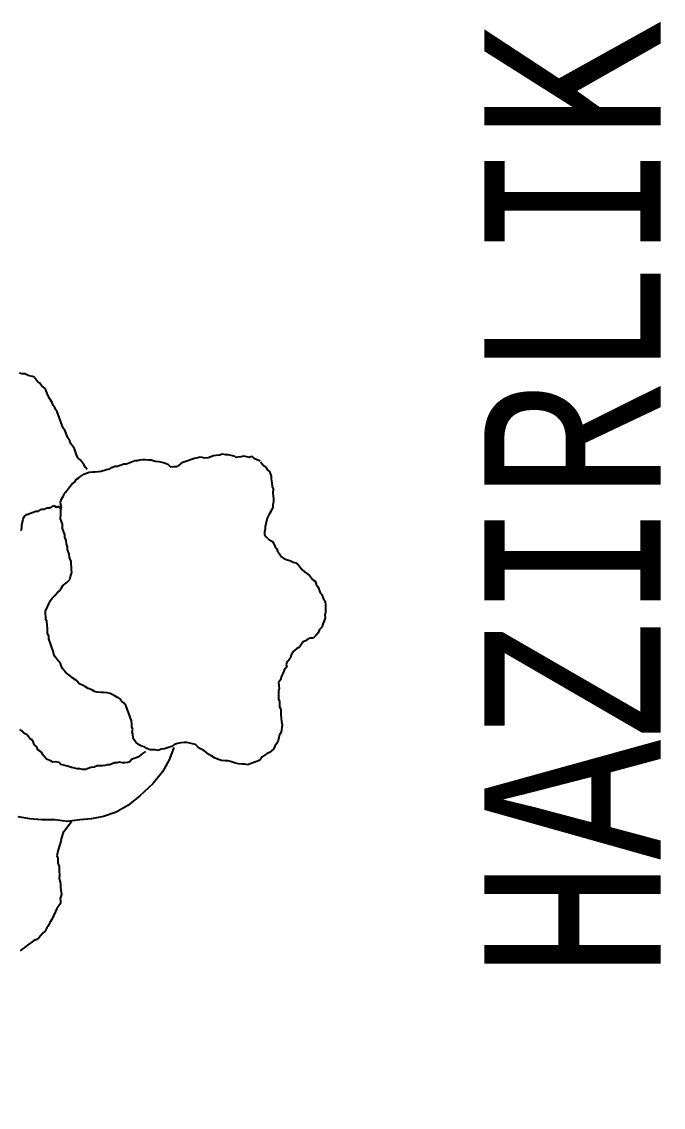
# Model space of a CAD drawing. Header units: millimetres. Extents: x 33350 to 35310, y -217097 to -211540.
# Drawn here: x 34198.9 to 34253.5, y -212691 to -212598.8 of the extents above; entities that cross this region are included whole.
import ezdxf

# ---------------------------------------------------------------- set-up
doc = ezdxf.new("R2010")
doc.units = ezdxf.units.MM
doc.header["$LTSCALE"] = 60
doc.header["$MEASUREMENT"] = 0
doc.layers.add('M-SB-YZ-01', color=255, linetype='Continuous', lineweight=20)
doc.layers.add('OC-Mutfak_Ekipman', color=252, linetype='Continuous')
doc.styles.add('antet', font='monos.ttf', dxfattribs={"width": 0.8})

# ---------------------------------------------------------------- blocks, each defined once
blk = doc.blocks.new('İNSAN-1')
for p, q in [((0.625, 42.438), (0.397, 42.224)), ((0.853, 42.652), (0.625, 42.438)), ((1.122, 42.777), (0.853, 42.652)), ((1.35, 42.991), (1.122, 42.777)), ((1.595, 43.05), (1.35, 42.991)), ((1.865, 43.174), (1.595, 43.05)), ((2.11, 43.233), (1.865, 43.174)), ((2.331, 43.226), (2.11, 43.233)), ((2.576, 43.284), (2.331, 43.226)), ((2.797, 43.278), (2.576, 43.284)), ((3.018, 43.271), (2.797, 43.278)), ((3.239, 43.264), (3.018, 43.271)), ((3.461, 43.257), (3.239, 43.264)), ((3.526, 43.233), (3.461, 43.257)), ((3.699, 43.095), (3.526, 43.233)), ((4.093, 42.95), (3.699, 43.095)), ((4.331, 42.787), (4.093, 42.95)), ((4.725, 42.642), (4.331, 42.787)), ((4.963, 42.48), (4.725, 42.642)), ((5.226, 42.384), (4.963, 42.48)), ((0.156, 41.568), (0.083, 41.371)), ((0.318, 41.806), (0.156, 41.568)), ((0.39, 42.003), (0.318, 41.806)), ((0.397, 42.224), (0.39, 42.003)), ((5.375, 42.18), (5.226, 42.384)), ((5.547, 42.042), (5.375, 42.18)), ((5.72, 41.904), (5.547, 42.042)), ((5.869, 41.7), (5.72, 41.904)), ((6.017, 41.496), (5.869, 41.7)), ((6.232, 41.268), (6.017, 41.496)), ((-0.625, 40.664), (-0.763, 40.491)), ((-0.486, 40.836), (-0.625, 40.664)), ((-0.414, 41.033), (-0.486, 40.836)), ((-0.12, 41.223), (-0.414, 41.033)), ((0.083, 41.371), (-0.12, 41.223)), ((6.404, 41.13), (6.232, 41.268)), ((6.577, 40.992), (6.404, 41.13)), ((6.791, 40.764), (6.577, 40.992)), ((6.85, 40.519), (6.791, 40.764)), ((-2.558, 39.662), (-2.828, 39.538)), ((-2.199, 39.828), (-2.558, 39.662)), ((-2.061, 40), (-2.199, 39.828)), ((-1.864, 39.928), (-2.061, 40)), ((-1.619, 39.987), (-1.864, 39.928)), ((-1.481, 40.159), (-1.619, 39.987)), ((-1.277, 40.308), (-1.481, 40.159)), ((-1.032, 40.367), (-1.277, 40.308)), ((-0.763, 40.491), (-1.032, 40.367)), ((6.975, 40.25), (6.85, 40.519)), ((7.033, 40.005), (6.975, 40.25)), ((7.158, 39.735), (7.033, 40.005)), ((7.307, 39.532), (7.158, 39.735)), ((-9.045, 38.847), (-9.183, 38.674)), ((-8.775, 38.971), (-9.045, 38.847)), ((-8.572, 39.119), (-8.775, 38.971)), ((-8.302, 39.244), (-8.572, 39.119)), ((-8.057, 39.302), (-8.302, 39.244)), ((-7.812, 39.361), (-8.057, 39.302)), ((-7.608, 39.51), (-7.812, 39.361)), ((-6.986, 39.579), (-7.608, 39.51)), ((-6.7, 39.548), (-6.986, 39.579)), ((-6.413, 39.517), (-6.7, 39.548)), ((-6.126, 39.486), (-6.413, 39.517)), ((-5.905, 39.479), (-6.126, 39.486)), ((-5.684, 39.472), (-5.905, 39.479)), ((-5.422, 39.375), (-5.684, 39.472)), ((-5.201, 39.368), (-5.422, 39.375)), ((-4.98, 39.361), (-5.201, 39.368)), ((-4.783, 39.289), (-4.98, 39.361)), ((-4.562, 39.282), (-4.783, 39.289)), ((-4.341, 39.275), (-4.562, 39.282)), ((-4.119, 39.268), (-4.341, 39.275)), ((-3.874, 39.327), (-4.119, 39.268)), ((-3.653, 39.32), (-3.874, 39.327)), ((-3.366, 39.289), (-3.653, 39.32)), ((-3.163, 39.438), (-3.366, 39.289)), ((-2.828, 39.538), (-3.163, 39.438)), ((7.545, 39.369), (7.307, 39.532)), ((7.783, 39.207), (7.545, 39.369)), ((7.98, 39.135), (7.783, 39.207)), ((8.153, 38.997), (7.98, 39.135)), ((8.35, 38.924), (8.153, 38.997)), ((8.588, 38.762), (8.35, 38.924)), ((8.778, 38.468), (8.588, 38.762)), ((11.51, 38.804), (11.151, 38.638)), ((11.732, 38.797), (11.51, 38.804)), ((11.977, 38.855), (11.732, 38.797)), ((12.198, 38.849), (11.977, 38.855)), ((12.484, 38.818), (12.198, 38.849)), ((12.706, 38.811), (12.484, 38.818)), ((13.082, 38.821), (12.706, 38.811)), ((13.279, 38.749), (13.082, 38.821)), ((13.566, 38.717), (13.279, 38.749)), ((-9.694, 37.894), (-9.897, 37.745)), ((-9.532, 38.132), (-9.694, 37.894)), ((-9.393, 38.304), (-9.532, 38.132)), ((-9.321, 38.501), (-9.393, 38.304)), ((-9.183, 38.674), (-9.321, 38.501)), ((8.993, 38.241), (8.778, 38.468)), ((9.165, 38.102), (8.993, 38.241)), ((9.386, 38.096), (9.165, 38.102)), ((9.632, 38.154), (9.386, 38.096)), ((9.853, 38.147), (9.632, 38.154)), ((10.098, 38.206), (9.853, 38.147)), ((10.588, 38.324), (10.098, 38.206)), ((10.858, 38.448), (10.588, 38.324)), ((11.151, 38.638), (10.858, 38.448)), ((13.918, 38.662), (13.566, 38.717)), ((14.139, 38.655), (13.918, 38.662)), ((14.533, 38.51), (14.139, 38.655)), ((14.682, 38.307), (14.533, 38.51)), ((14.878, 38.234), (14.682, 38.307)), ((15.027, 38.031), (14.878, 38.234)), ((15.2, 37.892), (15.027, 38.031)), ((15.373, 37.754), (15.2, 37.892)), ((-10.036, 37.572), (-10.374, 36.654)), ((-9.897, 37.745), (-10.036, 37.572)), ((15.563, 37.461), (15.438, 37.73)), ((15.687, 37.192), (15.563, 37.461)), ((15.836, 36.988), (15.687, 37.192)), ((15.763, 36.791), (15.836, 36.988)), ((-10.374, 36.654), (-10.315, 36.409)), ((-10.315, 36.409), (-10.322, 36.188)), ((-10.322, 36.188), (-10.287, 35.877)), ((15.822, 36.546), (15.763, 36.791)), ((15.778, 35.817), (15.808, 36.104)), ((15.808, 36.104), (15.881, 36.301)), ((15.881, 36.301), (15.822, 36.546)), ((-10.287, 35.877), (-10.228, 35.632)), ((-10.228, 35.632), (-10.128, 35.297)), ((-10.128, 35.297), (-10.028, 34.962)), ((15.771, 35.596), (15.778, 35.817)), ((15.937, 35.237), (15.836, 35.572)), ((15.995, 34.992), (15.937, 35.237)), ((-10.028, 34.962), (-10.034, 34.741)), ((-10.034, 34.741), (-10, 34.43)), ((-10, 34.43), (-9.899, 34.096)), ((15.92, 33.977), (15.951, 34.264)), ((15.951, 34.264), (16.047, 34.526)), ((15.989, 34.771), (15.995, 34.992)), ((16.047, 34.526), (15.989, 34.771)), ((-9.899, 34.096), (-9.775, 33.826)), ((-9.775, 33.826), (-9.626, 33.623)), ((-9.626, 33.623), (-9.502, 33.353)), ((-9.502, 33.353), (-9.288, 33.125)), ((15.713, 33.01), (15.744, 33.297)), ((15.744, 33.297), (15.913, 33.756)), ((15.913, 33.756), (15.92, 33.977)), ((-9.288, 33.125), (-9.139, 32.922)), ((-9.139, 32.922), (-9.015, 32.652)), ((-9.015, 32.652), (-8.866, 32.449)), ((-8.866, 32.449), (-8.652, 32.221)), ((15.686, 32.126), (15.717, 32.413)), ((15.789, 32.61), (15.713, 33.01)), ((15.717, 32.413), (15.789, 32.61)), ((-8.652, 32.221), (-8.593, 31.976)), ((-8.593, 31.976), (-8.534, 31.731)), ((-8.534, 31.731), (-8.475, 31.485)), ((-8.475, 31.485), (-8.482, 31.264)), ((15.324, 31.142), (15.686, 32.126)), ((-8.641, 30.429), (-8.803, 30.191)), ((-8.544, 30.691), (-8.641, 30.429)), ((-8.513, 30.978), (-8.544, 30.691)), ((-8.482, 31.264), (-8.513, 30.978)), ((14.968, 30.379), (14.975, 30.6)), ((14.975, 30.6), (15.047, 30.797)), ((15.047, 30.797), (15.185, 30.97)), ((15.185, 30.97), (15.324, 31.142)), ((-9.95, 29.979), (-10.967, 29.41)), ((-8.893, 30.385), (-9.95, 29.979)), ((-9.02, 29.6), (-9.051, 29.314)), ((-8.803, 30.191), (-9.02, 29.6)), ((14.937, 30.093), (14.968, 30.379)), ((15.151, 29.865), (14.937, 30.093)), ((15.276, 29.596), (15.151, 29.865)), ((15.335, 29.35), (15.276, 29.596)), ((-11.983, 28.597), (-12.999, 27.5)), ((-10.967, 29.41), (-11.983, 28.597)), ((-9.051, 29.314), (-9.148, 29.051)), ((-9.148, 29.051), (-9.089, 28.806)), ((-9.096, 28.585), (-9.102, 28.364)), ((-9.089, 28.806), (-9.096, 28.585)), ((15.394, 29.105), (15.335, 29.35)), ((15.428, 28.795), (15.394, 29.105)), ((15.529, 28.46), (15.428, 28.795)), ((-9.41, 27.732), (-9.548, 27.56)), ((-9.247, 27.971), (-9.41, 27.732)), ((-9.102, 28.364), (-8.978, 28.095)), ((-8.978, 28.095), (-8.829, 27.891)), ((-8.829, 27.891), (-8.771, 27.646)), ((15.522, 28.239), (15.529, 28.46)), ((15.556, 27.928), (15.522, 28.239)), ((15.543, 27.486), (15.55, 27.707)), ((15.55, 27.707), (15.556, 27.928)), ((-12.999, 27.5), (-13.812, 26.484)), ((-9.903, 26.797), (-10.107, 26.648)), ((-9.71, 27.321), (-9.903, 26.797)), ((-9.548, 27.56), (-9.71, 27.321)), ((-8.771, 27.646), (-8.646, 27.377)), ((-8.646, 27.377), (-8.432, 27.149)), ((-8.432, 27.149), (-8.259, 27.011)), ((-8.259, 27.011), (-8.062, 26.938)), ((-8.062, 26.938), (-7.776, 26.907)), ((-7.776, 26.907), (-7.579, 26.835)), ((-7.579, 26.835), (-7.333, 26.893)), ((-7.333, 26.893), (-7.136, 26.821)), ((-7.136, 26.821), (-6.915, 26.814)), ((-6.915, 26.814), (-6.629, 26.783)), ((-6.629, 26.783), (-5.382, 26.324)), ((15.198, 26.347), (15.463, 27.068)), ((15.463, 27.068), (15.47, 27.289)), ((15.47, 27.289), (15.543, 27.486)), ((-13.812, 26.484), (-14.381, 25.469)), ((-10.186, 26.23), (-10.193, 26.009)), ((-10.193, 26.009), (-10.134, 25.764)), ((-10.179, 26.451), (-10.186, 26.23)), ((-10.107, 26.648), (-10.179, 26.451)), ((-5.382, 26.324), (-5.143, 26.162)), ((-5.143, 26.162), (-4.995, 25.958)), ((-4.995, 25.958), (-4.756, 25.796)), ((14.998, 25.601), (15.191, 26.126)), ((15.191, 26.126), (15.198, 26.347)), ((-14.381, 25.469), (-14.747, 24.412)), ((-10.358, 24.953), (-10.365, 24.732)), ((-10.213, 25.346), (-10.358, 24.953)), ((-10.207, 25.567), (-10.213, 25.346)), ((-10.134, 25.764), (-10.207, 25.567)), ((-4.756, 25.796), (-4.632, 25.526)), ((-4.632, 25.526), (-4.483, 25.323)), ((-4.483, 25.323), (-4.317, 24.964)), ((-4.317, 24.964), (-4.258, 24.719)), ((14.725, 24.658), (14.756, 24.945)), ((14.756, 24.945), (14.894, 25.117)), ((14.894, 25.117), (14.991, 25.38)), ((14.991, 25.38), (14.998, 25.601)), ((-14.747, 24.412), (-14.951, 23.396)), ((-10.451, 24.093), (-10.458, 23.872)), ((-10.444, 24.314), (-10.451, 24.093)), ((-10.438, 24.535), (-10.444, 24.314)), ((-10.365, 24.732), (-10.438, 24.535)), ((-4.258, 24.719), (-4.224, 24.408)), ((-4.224, 24.408), (-4.23, 24.187)), ((-4.23, 24.187), (-4.196, 23.876)), ((14.518, 23.691), (14.549, 23.978)), ((14.549, 23.978), (14.556, 24.199)), ((14.556, 24.199), (14.725, 24.658)), ((-14.951, 23.396), (-15.032, 22.381)), ((-10.586, 23.323), (-10.755, 22.864)), ((-10.555, 23.61), (-10.586, 23.323)), ((-10.458, 23.872), (-10.555, 23.61)), ((-4.196, 23.876), (-4.137, 23.631)), ((-4.137, 23.631), (-3.988, 23.427)), ((-3.988, 23.427), (-3.888, 23.092)), ((-3.888, 23.092), (-3.739, 22.889)), ((14.312, 22.725), (14.481, 23.184)), ((14.481, 23.184), (14.512, 23.47)), ((14.512, 23.47), (14.518, 23.691)), ((-15.032, 22.381), (-15.194, 21.324)), ((-10.755, 22.864), (-10.761, 22.643)), ((-10.761, 22.643), (-10.703, 22.398)), ((-10.703, 22.398), (-10.709, 22.177)), ((-10.709, 22.177), (-10.651, 21.932)), ((-3.739, 22.889), (-3.615, 22.619)), ((-3.615, 22.619), (-3.491, 22.35)), ((-3.491, 22.35), (-3.211, 22.098)), ((13.849, 22.075), (14.011, 22.314)), ((14.011, 22.314), (14.149, 22.486)), ((14.149, 22.486), (14.312, 22.725)), ((14.719, 23.022), (14.892, 22.883)), ((14.892, 22.883), (15.13, 22.721)), ((15.13, 22.721), (15.369, 22.559)), ((15.369, 22.559), (15.541, 22.421)), ((15.541, 22.421), (15.69, 22.217)), ((15.69, 22.217), (15.953, 22.12)), ((-16.018, 21.033), (-15.175, 21.688)), ((-15.194, 21.324), (-15.032, 20.268)), ((-10.651, 21.932), (-10.592, 21.686)), ((-10.592, 21.686), (-10.491, 21.352)), ((-10.491, 21.352), (-10.433, 21.106)), ((-3.211, 22.098), (-3.021, 21.805)), ((-3.021, 21.805), (-2.806, 21.577)), ((-2.806, 21.577), (-2.658, 21.373)), ((-2.658, 21.373), (-2.509, 21.169)), ((5.014, 21.156), (5.152, 21.329)), ((5.152, 21.329), (5.38, 21.543)), ((5.38, 21.543), (5.625, 21.602)), ((5.625, 21.602), (5.96, 21.702)), ((5.96, 21.702), (6.181, 21.695)), ((6.181, 21.695), (6.402, 21.688)), ((6.402, 21.688), (6.689, 21.657)), ((6.689, 21.657), (6.91, 21.65)), ((6.91, 21.65), (7.238, 21.529)), ((7.238, 21.529), (7.525, 21.498)), ((7.525, 21.498), (7.919, 21.353)), ((7.919, 21.353), (8.14, 21.346)), ((8.14, 21.346), (8.402, 21.25)), ((8.402, 21.25), (8.689, 21.219)), ((8.689, 21.219), (8.952, 21.122)), ((12.758, 21.136), (12.986, 21.35)), ((12.986, 21.35), (13.279, 21.54)), ((13.279, 21.54), (13.507, 21.754)), ((13.507, 21.754), (13.645, 21.927)), ((13.645, 21.927), (13.849, 22.075)), ((15.953, 22.12), (16.478, 21.927)), ((16.478, 21.927), (16.716, 21.765)), ((16.716, 21.765), (16.889, 21.627)), ((16.889, 21.627), (17.151, 21.53)), ((17.151, 21.53), (17.39, 21.368)), ((17.39, 21.368), (18.046, 21.126)), ((-22.826, 20.328), (-23.186, 20.163)), ((-22.557, 20.453), (-22.826, 20.328)), ((-22.353, 20.601), (-22.557, 20.453)), ((-22.15, 20.75), (-22.353, 20.601)), ((-21.929, 20.743), (-22.15, 20.75)), ((-21.708, 20.736), (-21.929, 20.743)), ((-21.373, 20.836), (-21.708, 20.736)), ((-21.02, 20.781), (-21.373, 20.836)), ((-20.733, 20.75), (-21.02, 20.781)), ((-20.512, 20.743), (-20.733, 20.75)), ((-20.291, 20.736), (-20.512, 20.743)), ((-20.029, 20.64), (-20.291, 20.736)), ((-19.718, 20.674), (-20.029, 20.64)), ((-19.431, 20.643), (-19.718, 20.674)), ((-19.21, 20.636), (-19.431, 20.643)), ((-18.989, 20.629), (-19.21, 20.636)), ((-18.727, 20.533), (-18.989, 20.629)), ((-18.506, 20.526), (-18.727, 20.533)), ((-18.284, 20.519), (-18.506, 20.526)), ((-18.088, 20.446), (-18.284, 20.519)), ((-17.842, 20.505), (-18.088, 20.446)), ((-17.597, 20.564), (-17.842, 20.505)), ((-16.753, 20.816), (-17.597, 20.564)), ((-16.741, 20.818), (-16.018, 21.033)), ((-10.433, 21.106), (-10.332, 20.771)), ((-10.332, 20.771), (-10.16, 20.633)), ((-10.16, 20.633), (-10.125, 20.323)), ((-10.125, 20.323), (-10.132, 20.102)), ((-2.509, 21.169), (-2.164, 20.893)), ((-2.164, 20.893), (-1.77, 20.748)), ((-1.77, 20.748), (-1.597, 20.61)), ((-1.597, 20.61), (-1.424, 20.472)), ((-1.424, 20.472), (-1.186, 20.31)), ((-1.186, 20.31), (-1.013, 20.172)), ((4.013, 20.258), (4.241, 20.472)), ((4.241, 20.472), (4.379, 20.645)), ((4.379, 20.645), (4.672, 20.835)), ((4.672, 20.835), (4.876, 20.984)), ((4.876, 20.984), (5.014, 21.156)), ((8.952, 21.122), (9.173, 21.115)), ((9.173, 21.115), (9.698, 20.922)), ((9.698, 20.922), (10.074, 20.932)), ((10.074, 20.932), (10.534, 20.763)), ((10.534, 20.763), (10.91, 20.773)), ((10.91, 20.773), (11.287, 20.784)), ((11.287, 20.784), (11.532, 20.843)), ((11.591, 20.597), (11.418, 20.736)), ((11.518, 20.401), (11.591, 20.597)), ((11.667, 20.197), (11.518, 20.401)), ((11.532, 20.843), (11.729, 20.77)), ((11.729, 20.77), (11.95, 20.763)), ((11.95, 20.763), (12.195, 20.822)), ((12.195, 20.822), (12.489, 21.012)), ((12.489, 21.012), (12.758, 21.136)), ((18.046, 21.126), (18.219, 20.988)), ((18.219, 20.988), (19.597, 20.481)), ((19.597, 20.481), (19.77, 20.343)), ((19.77, 20.343), (19.967, 20.27)), ((-24.491, 19.451), (-24.629, 19.279)), ((-24.222, 19.576), (-24.491, 19.451)), ((-24.018, 19.724), (-24.222, 19.576)), ((-23.749, 19.848), (-24.018, 19.724)), ((-23.455, 20.038), (-23.749, 19.848)), ((-23.186, 20.163), (-23.455, 20.038)), ((-15.032, 20.268), (-15.032, 19.171)), ((-10.132, 20.102), (-10.007, 19.832)), ((-10.007, 19.832), (-9.883, 19.563)), ((-9.883, 19.563), (-9.71, 19.425)), ((-9.71, 19.425), (-9.537, 19.287)), ((-1.013, 20.172), (-0.792, 20.165)), ((-0.792, 20.165), (0.324, 19.754)), ((0.324, 19.754), (0.545, 19.747)), ((0.545, 19.747), (0.808, 19.65)), ((0.808, 19.65), (1.029, 19.643)), ((1.029, 19.643), (1.25, 19.637)), ((1.25, 19.637), (1.471, 19.63)), ((1.471, 19.63), (1.823, 19.575)), ((1.823, 19.575), (2.02, 19.502)), ((2.02, 19.502), (2.241, 19.495)), ((2.241, 19.495), (2.462, 19.488)), ((2.462, 19.488), (2.683, 19.481)), ((2.683, 19.481), (3.042, 19.647)), ((3.042, 19.647), (3.312, 19.771)), ((3.312, 19.771), (3.581, 19.896)), ((3.581, 19.896), (3.785, 20.044)), ((3.785, 20.044), (4.013, 20.258)), ((11.353, 19.344), (11.45, 19.606)), ((11.45, 19.606), (11.456, 19.827)), ((11.456, 19.827), (11.529, 20.024)), ((11.529, 20.024), (11.667, 20.197)), ((19.967, 20.27), (20.14, 20.132)), ((20.14, 20.132), (20.402, 20.035)), ((20.402, 20.035), (20.706, 19.849)), ((20.706, 19.849), (21.076, 19.638)), ((21.076, 19.638), (21.47, 19.493)), ((21.47, 19.493), (21.643, 19.355)), ((-25.295, 18.481), (-25.433, 18.308)), ((-25.199, 18.743), (-25.295, 18.481)), ((-25.061, 18.916), (-25.199, 18.743)), ((-24.857, 19.065), (-25.061, 18.916)), ((-24.629, 19.279), (-24.857, 19.065)), ((-15.032, 19.171), (-14.951, 18.155)), ((-9.537, 19.287), (-9.299, 19.125)), ((-9.299, 19.125), (-9.109, 18.831)), ((-9.109, 18.831), (-8.846, 18.735)), ((-8.846, 18.735), (-8.632, 18.507)), ((-8.632, 18.507), (-8.304, 18.386)), ((10.887, 17.877), (11.177, 18.664)), ((11.177, 18.664), (11.184, 18.885)), ((11.184, 18.885), (11.346, 19.123)), ((11.346, 19.123), (11.353, 19.344)), ((21.643, 19.355), (21.857, 19.127)), ((21.857, 19.127), (22.03, 18.989)), ((22.03, 18.989), (22.178, 18.786)), ((22.178, 18.786), (22.417, 18.623)), ((22.417, 18.623), (22.589, 18.485)), ((22.589, 18.485), (22.707, 17.995)), ((-25.896, 17.659), (-26.034, 17.487)), ((-25.758, 17.832), (-25.896, 17.659)), ((-25.596, 18.07), (-25.758, 17.832)), ((-25.433, 18.308), (-25.596, 18.07)), ((-14.951, 18.155), (-14.788, 17.139)), ((-8.304, 18.386), (-8.155, 18.182)), ((-8.155, 18.182), (-7.982, 18.044)), ((-7.982, 18.044), (-7.81, 17.906)), ((-7.81, 17.906), (-7.685, 17.637)), ((-7.685, 17.637), (-7.512, 17.499)), ((9.989, 17.462), (10.235, 17.521)), ((10.235, 17.521), (10.48, 17.58)), ((10.48, 17.58), (10.749, 17.704)), ((10.749, 17.704), (10.887, 17.877)), ((22.707, 17.995), (22.832, 17.726)), ((22.832, 17.726), (22.825, 17.505)), ((-26.034, 17.487), (-26.172, 17.314)), ((-7.512, 17.499), (-7.364, 17.295)), ((9.523, 17.41), (9.768, 17.469)), ((9.768, 17.469), (9.989, 17.462)), ((22.825, 17.505), (22.884, 17.26))]:
    blk.add_line(p, q)

msp = doc.modelspace()

# ---------------------------------------------------------------- block references
at = {"layer": 'OC-Mutfak_Ekipman', "xscale": -1, "rotation": 270}
msp.add_blockref('İNSAN-1', (34181.485, -212651.553), dxfattribs=at)

# ---------------------------------------------------------------- texts
at = {"layer": 'M-SB-YZ-01', "color": 5, "style": 'antet', "width": 0.8}
msp.add_text('SEBZE ÖN HAZIRLIK', height=15, rotation=90, dxfattribs=at).set_placement((34253.248, -212771.641))

doc.saveas('drawing.dxf')
